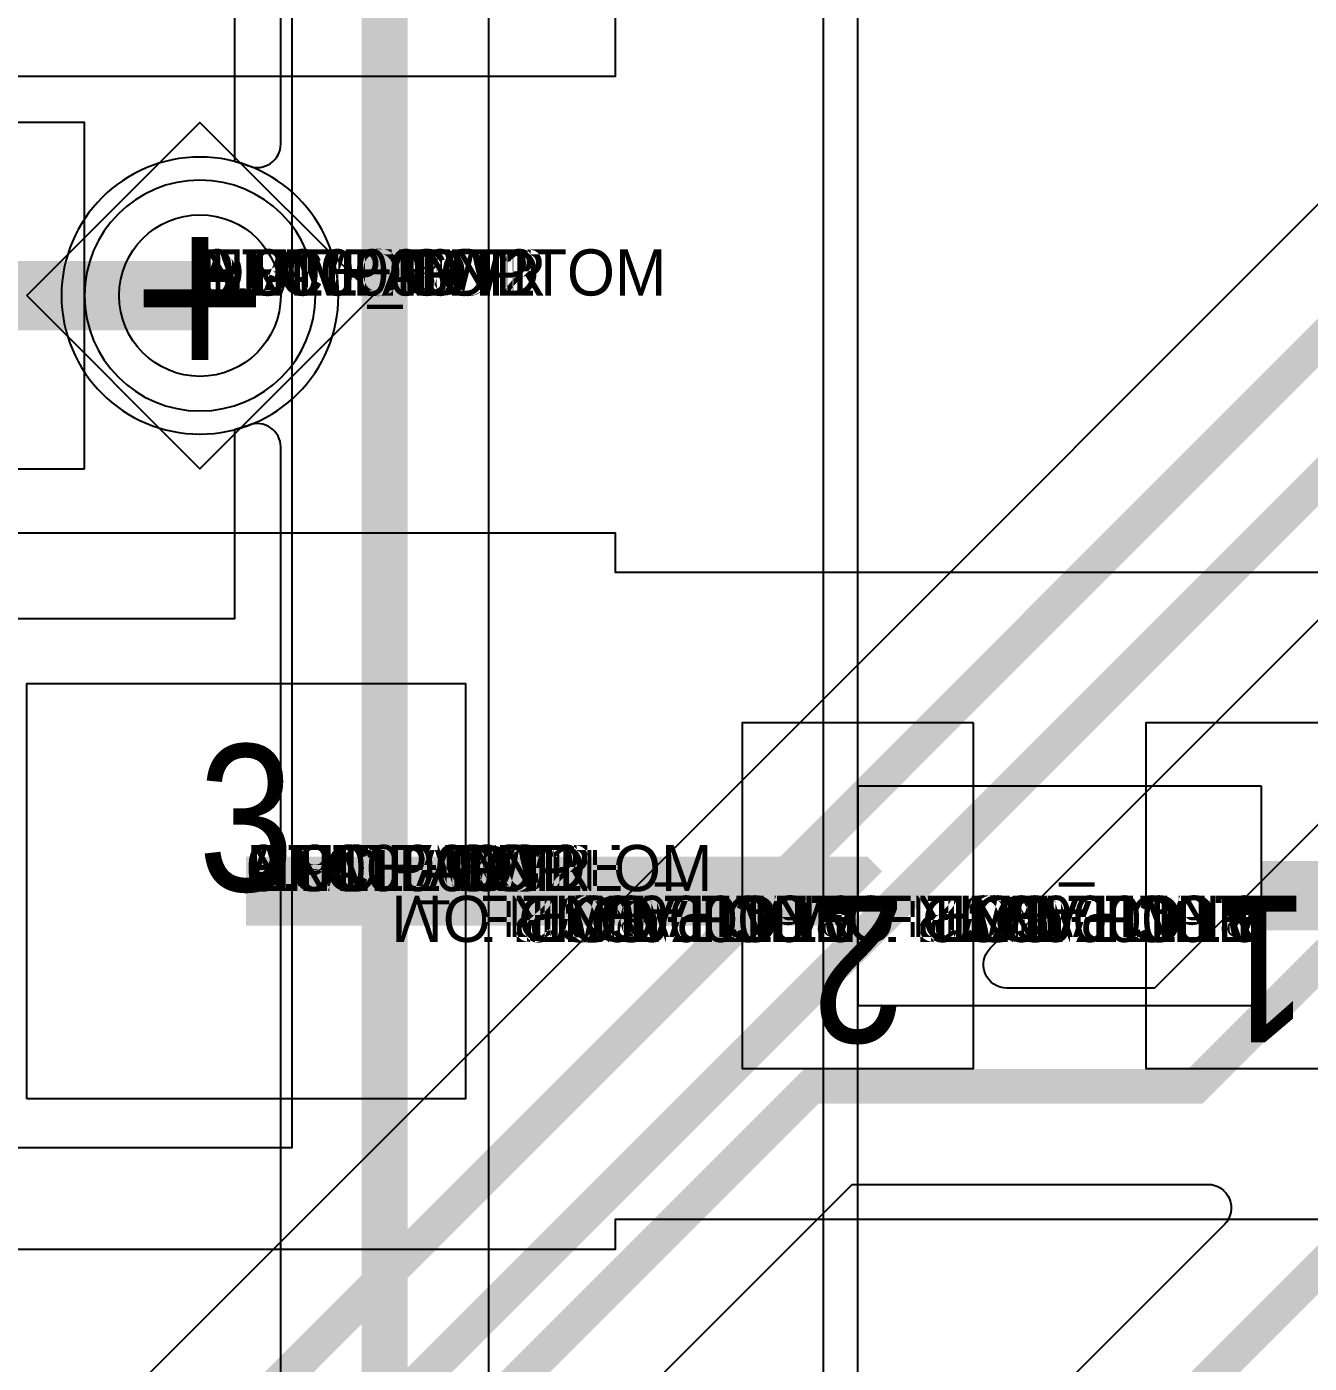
# Model space of a CAD drawing. Extents: x 0 to 323, y 0 to 320.
# Drawn here: x 112.25 to 117.81, y 87.07 to 92.86 of the extents above; entities that cross this region are included whole.
import ezdxf
from ezdxf.enums import TextEntityAlignment as Align

# ---------------------------------------------------------------- set-up
doc = ezdxf.new("R2010")
doc.units = 0
doc.header["$MEASUREMENT"] = 0
doc.layers.get('0').update_dxf_attribs({"linetype": 'CONTINUOUS'})
for name, color, linetype in [('CDN_FIGURES', 7, 'CONTINUOUS'), ('ETCH_BOTTOM', 7, 'CONTINUOUS'), ('ETCH_GND', 3, 'CONTINUOUS'), ('ETCH_INT1', 4, 'CONTINUOUS'), ('ETCH_INT2', 5, 'CONTINUOUS'), ('ETCH_PWR', 6, 'CONTINUOUS'), ('ETCH_TOP', 2, 'CONTINUOUS'), ('MANUFACTURING_NCLEGEND-1-6', 8, 'CONTINUOUS'), ('PACKAGE_GEOMETRY_ASSEMBLY_TOP', 11, 'CONTINUOUS'), ('PACKAGE_GEOMETRY_PIN_NUMBER', 9, 'CONTINUOUS')]:
    doc.layers.add(name, color=color, linetype=linetype)

# ---------------------------------------------------------------- blocks, each defined once
blk = doc.blocks.new('PAD_INFO')
for tag in ['SHAPE_TYPE', 'PAD_HEIGHT', 'PAD_LAYER', 'PAD_TYPE', 'PAD_WIDTH']:
    blk.add_attdef(tag, (0, 0), '', height=0.2)
at = {"flags": 2}
blk.add_attdef('CDN_TYPE', (0, 0), '', height=0.2, dxfattribs=at)
blk = doc.blocks.new('DRILL_INFO')
at = {"flags": 2}
blk.add_attdef('CDN_TYPE', (0, 0), '', height=0.2, dxfattribs=at)
for tag in ['FSHAPE', 'FCHAR', 'DRILL_HEIGHT', 'DIAMETER', 'PLATED', 'DRILL_WIDTH']:
    blk.add_attdef(tag, (0, 0), '', height=0.2)
blk = doc.blocks.new('VIA0700X0300')
at = {"layer": 'ETCH_BOTTOM'}
blk.add_circle((0, 0), 0.35, dxfattribs=at)
at = {"layer": 'ETCH_GND'}
blk.add_circle((0, 0), 0.35, dxfattribs=at)
at = {"layer": 'ETCH_INT1'}
blk.add_circle((0, 0), 0.35, dxfattribs=at)
at = {"layer": 'ETCH_INT2'}
blk.add_circle((0, 0), 0.35, dxfattribs=at)
at = {"layer": 'ETCH_PWR'}
blk.add_circle((0, 0), 0.35, dxfattribs=at)
at = {"layer": 'ETCH_TOP'}
blk.add_circle((0, 0), 0.35, dxfattribs=at)
ref = blk.add_blockref('PAD_INFO', (0, 0))
ref.add_attrib('PAD_LAYER', 'ETCH_TOP', (0, 0), dxfattribs={"height": 0.2})
ref.add_attrib('SHAPE_TYPE', 'NULL', (0, 0), dxfattribs={"height": 0.2})
ref.add_attrib('PAD_TYPE', 'ANTIPAD', (0, 0), dxfattribs={"height": 0.2})
ref.add_attrib('PAD_WIDTH', '0.000000', (0, 0), dxfattribs={"height": 0.2})
ref.add_attrib('PAD_HEIGHT', '0.000000', (0, 0), dxfattribs={"height": 0.2})
ref = blk.add_blockref('PAD_INFO', (0, 0))
ref.add_attrib('PAD_LAYER', 'ETCH_GND', (0, 0), dxfattribs={"height": 0.2})
ref.add_attrib('SHAPE_TYPE', 'NULL', (0, 0), dxfattribs={"height": 0.2})
ref.add_attrib('PAD_TYPE', 'ANTIPAD', (0, 0), dxfattribs={"height": 0.2})
ref.add_attrib('PAD_WIDTH', '0.000000', (0, 0), dxfattribs={"height": 0.2})
ref.add_attrib('PAD_HEIGHT', '0.000000', (0, 0), dxfattribs={"height": 0.2})
ref = blk.add_blockref('PAD_INFO', (0, 0))
ref.add_attrib('PAD_LAYER', 'ETCH_INT1', (0, 0), dxfattribs={"height": 0.2})
ref.add_attrib('SHAPE_TYPE', 'NULL', (0, 0), dxfattribs={"height": 0.2})
ref.add_attrib('PAD_TYPE', 'ANTIPAD', (0, 0), dxfattribs={"height": 0.2})
ref.add_attrib('PAD_WIDTH', '0.000000', (0, 0), dxfattribs={"height": 0.2})
ref.add_attrib('PAD_HEIGHT', '0.000000', (0, 0), dxfattribs={"height": 0.2})
ref = blk.add_blockref('PAD_INFO', (0, 0))
ref.add_attrib('PAD_LAYER', 'ETCH_INT2', (0, 0), dxfattribs={"height": 0.2})
ref.add_attrib('SHAPE_TYPE', 'NULL', (0, 0), dxfattribs={"height": 0.2})
ref.add_attrib('PAD_TYPE', 'ANTIPAD', (0, 0), dxfattribs={"height": 0.2})
ref.add_attrib('PAD_WIDTH', '0.000000', (0, 0), dxfattribs={"height": 0.2})
ref.add_attrib('PAD_HEIGHT', '0.000000', (0, 0), dxfattribs={"height": 0.2})
ref = blk.add_blockref('PAD_INFO', (0, 0))
ref.add_attrib('PAD_LAYER', 'ETCH_PWR', (0, 0), dxfattribs={"height": 0.2})
ref.add_attrib('SHAPE_TYPE', 'NULL', (0, 0), dxfattribs={"height": 0.2})
ref.add_attrib('PAD_TYPE', 'ANTIPAD', (0, 0), dxfattribs={"height": 0.2})
ref.add_attrib('PAD_WIDTH', '0.000000', (0, 0), dxfattribs={"height": 0.2})
ref.add_attrib('PAD_HEIGHT', '0.000000', (0, 0), dxfattribs={"height": 0.2})
ref = blk.add_blockref('PAD_INFO', (0, 0))
ref.add_attrib('PAD_LAYER', 'ETCH_BOTTOM', (0, 0), dxfattribs={"height": 0.2})
ref.add_attrib('SHAPE_TYPE', 'NULL', (0, 0), dxfattribs={"height": 0.2})
ref.add_attrib('PAD_TYPE', 'ANTIPAD', (0, 0), dxfattribs={"height": 0.2})
ref.add_attrib('PAD_WIDTH', '0.000000', (0, 0), dxfattribs={"height": 0.2})
ref.add_attrib('PAD_HEIGHT', '0.000000', (0, 0), dxfattribs={"height": 0.2})
ref = blk.add_blockref('PAD_INFO', (0, 0))
ref.add_attrib('PAD_LAYER', 'ETCH_TOP', (0, 0), dxfattribs={"height": 0.2})
ref.add_attrib('SHAPE_TYPE', 'NULL', (0, 0), dxfattribs={"height": 0.2})
ref.add_attrib('PAD_TYPE', 'THERMAL', (0, 0), dxfattribs={"height": 0.2})
ref.add_attrib('PAD_WIDTH', '0.000000', (0, 0), dxfattribs={"height": 0.2})
ref.add_attrib('PAD_HEIGHT', '0.000000', (0, 0), dxfattribs={"height": 0.2})
ref = blk.add_blockref('PAD_INFO', (0, 0))
ref.add_attrib('PAD_LAYER', 'ETCH_GND', (0, 0), dxfattribs={"height": 0.2})
ref.add_attrib('SHAPE_TYPE', 'NULL', (0, 0), dxfattribs={"height": 0.2})
ref.add_attrib('PAD_TYPE', 'THERMAL', (0, 0), dxfattribs={"height": 0.2})
ref.add_attrib('PAD_WIDTH', '0.000000', (0, 0), dxfattribs={"height": 0.2})
ref.add_attrib('PAD_HEIGHT', '0.000000', (0, 0), dxfattribs={"height": 0.2})
ref = blk.add_blockref('PAD_INFO', (0, 0))
ref.add_attrib('PAD_LAYER', 'ETCH_INT1', (0, 0), dxfattribs={"height": 0.2})
ref.add_attrib('SHAPE_TYPE', 'NULL', (0, 0), dxfattribs={"height": 0.2})
ref.add_attrib('PAD_TYPE', 'THERMAL', (0, 0), dxfattribs={"height": 0.2})
ref.add_attrib('PAD_WIDTH', '0.000000', (0, 0), dxfattribs={"height": 0.2})
ref.add_attrib('PAD_HEIGHT', '0.000000', (0, 0), dxfattribs={"height": 0.2})
ref = blk.add_blockref('PAD_INFO', (0, 0))
ref.add_attrib('PAD_LAYER', 'ETCH_INT2', (0, 0), dxfattribs={"height": 0.2})
ref.add_attrib('SHAPE_TYPE', 'NULL', (0, 0), dxfattribs={"height": 0.2})
ref.add_attrib('PAD_TYPE', 'THERMAL', (0, 0), dxfattribs={"height": 0.2})
ref.add_attrib('PAD_WIDTH', '0.000000', (0, 0), dxfattribs={"height": 0.2})
ref.add_attrib('PAD_HEIGHT', '0.000000', (0, 0), dxfattribs={"height": 0.2})
ref = blk.add_blockref('PAD_INFO', (0, 0))
ref.add_attrib('PAD_LAYER', 'ETCH_PWR', (0, 0), dxfattribs={"height": 0.2})
ref.add_attrib('SHAPE_TYPE', 'NULL', (0, 0), dxfattribs={"height": 0.2})
ref.add_attrib('PAD_TYPE', 'THERMAL', (0, 0), dxfattribs={"height": 0.2})
ref.add_attrib('PAD_WIDTH', '0.000000', (0, 0), dxfattribs={"height": 0.2})
ref.add_attrib('PAD_HEIGHT', '0.000000', (0, 0), dxfattribs={"height": 0.2})
ref = blk.add_blockref('PAD_INFO', (0, 0))
ref.add_attrib('PAD_LAYER', 'ETCH_BOTTOM', (0, 0), dxfattribs={"height": 0.2})
ref.add_attrib('SHAPE_TYPE', 'NULL', (0, 0), dxfattribs={"height": 0.2})
ref.add_attrib('PAD_TYPE', 'THERMAL', (0, 0), dxfattribs={"height": 0.2})
ref.add_attrib('PAD_WIDTH', '0.000000', (0, 0), dxfattribs={"height": 0.2})
ref.add_attrib('PAD_HEIGHT', '0.000000', (0, 0), dxfattribs={"height": 0.2})
ref = blk.add_blockref('PAD_INFO', (0, 0))
ref.add_attrib('PAD_LAYER', 'ETCH_TOP', (0, 0), dxfattribs={"height": 0.2})
ref.add_attrib('SHAPE_TYPE', 'CIRCLE', (0, 0), dxfattribs={"height": 0.2})
ref.add_attrib('PAD_TYPE', 'REGULAR', (0, 0), dxfattribs={"height": 0.2})
ref.add_attrib('PAD_WIDTH', '0.700000', (0, 0), dxfattribs={"height": 0.2})
ref.add_attrib('PAD_HEIGHT', '0.700000', (0, 0), dxfattribs={"height": 0.2})
ref = blk.add_blockref('PAD_INFO', (0, 0))
ref.add_attrib('PAD_LAYER', 'ETCH_GND', (0, 0), dxfattribs={"height": 0.2})
ref.add_attrib('SHAPE_TYPE', 'CIRCLE', (0, 0), dxfattribs={"height": 0.2})
ref.add_attrib('PAD_TYPE', 'REGULAR', (0, 0), dxfattribs={"height": 0.2})
ref.add_attrib('PAD_WIDTH', '0.700000', (0, 0), dxfattribs={"height": 0.2})
ref.add_attrib('PAD_HEIGHT', '0.700000', (0, 0), dxfattribs={"height": 0.2})
ref = blk.add_blockref('PAD_INFO', (0, 0))
ref.add_attrib('PAD_LAYER', 'ETCH_INT1', (0, 0), dxfattribs={"height": 0.2})
ref.add_attrib('SHAPE_TYPE', 'CIRCLE', (0, 0), dxfattribs={"height": 0.2})
ref.add_attrib('PAD_TYPE', 'REGULAR', (0, 0), dxfattribs={"height": 0.2})
ref.add_attrib('PAD_WIDTH', '0.700000', (0, 0), dxfattribs={"height": 0.2})
ref.add_attrib('PAD_HEIGHT', '0.700000', (0, 0), dxfattribs={"height": 0.2})
ref = blk.add_blockref('PAD_INFO', (0, 0))
ref.add_attrib('PAD_LAYER', 'ETCH_INT2', (0, 0), dxfattribs={"height": 0.2})
ref.add_attrib('SHAPE_TYPE', 'CIRCLE', (0, 0), dxfattribs={"height": 0.2})
ref.add_attrib('PAD_TYPE', 'REGULAR', (0, 0), dxfattribs={"height": 0.2})
ref.add_attrib('PAD_WIDTH', '0.700000', (0, 0), dxfattribs={"height": 0.2})
ref.add_attrib('PAD_HEIGHT', '0.700000', (0, 0), dxfattribs={"height": 0.2})
ref = blk.add_blockref('PAD_INFO', (0, 0))
ref.add_attrib('PAD_LAYER', 'ETCH_PWR', (0, 0), dxfattribs={"height": 0.2})
ref.add_attrib('SHAPE_TYPE', 'CIRCLE', (0, 0), dxfattribs={"height": 0.2})
ref.add_attrib('PAD_TYPE', 'REGULAR', (0, 0), dxfattribs={"height": 0.2})
ref.add_attrib('PAD_WIDTH', '0.700000', (0, 0), dxfattribs={"height": 0.2})
ref.add_attrib('PAD_HEIGHT', '0.700000', (0, 0), dxfattribs={"height": 0.2})
ref = blk.add_blockref('PAD_INFO', (0, 0))
ref.add_attrib('PAD_LAYER', 'ETCH_BOTTOM', (0, 0), dxfattribs={"height": 0.2})
ref.add_attrib('SHAPE_TYPE', 'CIRCLE', (0, 0), dxfattribs={"height": 0.2})
ref.add_attrib('PAD_TYPE', 'REGULAR', (0, 0), dxfattribs={"height": 0.2})
ref.add_attrib('PAD_WIDTH', '0.700000', (0, 0), dxfattribs={"height": 0.2})
ref.add_attrib('PAD_HEIGHT', '0.700000', (0, 0), dxfattribs={"height": 0.2})
ref = blk.add_blockref('DRILL_INFO', (0, 0))
ref.add_attrib('DIAMETER', '0.300000', (0, 0), dxfattribs={"height": 0.2})
ref.add_attrib('PLATED', 'PLATED', (0, 0), dxfattribs={"height": 0.2})
ref.add_attrib('FSHAPE', 'DIAMOND', (0, 0), dxfattribs={"height": 0.2})
ref.add_attrib('FCHAR', '+', (0, 0), dxfattribs={"height": 0.2})
ref.add_attrib('DRILL_WIDTH', '1.500000', (0, 0), dxfattribs={"height": 0.2})
ref.add_attrib('DRILL_HEIGHT', '1.500000', (0, 0), dxfattribs={"height": 0.2})
for tag in ['CDN_TYPE', 'PIN']:
    blk.add_attdef(tag, (0, 0), '', height=0.2)
at = {"flags": 2}
for tag in ['PSTKNAME', 'BBV']:
    blk.add_attdef(tag, (0, 0), '', height=0.2, dxfattribs=at)
blk = doc.blocks.new('FIGURE_DIAMOND')
at = {"layer": 'CDN_FIGURES'}
blk.add_lwpolyline([(-0.5, 0), (0, 0.5), (0.5, 0), (0, -0.5)], close=True, dxfattribs=at)
blk = doc.blocks.new('RC1900X1800TS')
at = {"layer": 'ETCH_TOP'}
blk.add_lwpolyline([(-0.95, -0.9), (-0.95, 0.9), (0.95, 0.9), (0.95, -0.9)], close=True, dxfattribs=at)
ref = blk.add_blockref('PAD_INFO', (0, 0))
ref.add_attrib('PAD_LAYER', 'ETCH_TOP', (0, 0), dxfattribs={"height": 0.2})
ref.add_attrib('SHAPE_TYPE', 'NULL', (0, 0), dxfattribs={"height": 0.2})
ref.add_attrib('PAD_TYPE', 'ANTIPAD', (0, 0), dxfattribs={"height": 0.2})
ref.add_attrib('PAD_WIDTH', '0.000000', (0, 0), dxfattribs={"height": 0.2})
ref.add_attrib('PAD_HEIGHT', '0.000000', (0, 0), dxfattribs={"height": 0.2})
ref = blk.add_blockref('PAD_INFO', (0, 0))
ref.add_attrib('PAD_LAYER', 'ETCH_GND', (0, 0), dxfattribs={"height": 0.2})
ref.add_attrib('SHAPE_TYPE', 'NULL', (0, 0), dxfattribs={"height": 0.2})
ref.add_attrib('PAD_TYPE', 'ANTIPAD', (0, 0), dxfattribs={"height": 0.2})
ref.add_attrib('PAD_WIDTH', '0.000000', (0, 0), dxfattribs={"height": 0.2})
ref.add_attrib('PAD_HEIGHT', '0.000000', (0, 0), dxfattribs={"height": 0.2})
ref = blk.add_blockref('PAD_INFO', (0, 0))
ref.add_attrib('PAD_LAYER', 'ETCH_INT1', (0, 0), dxfattribs={"height": 0.2})
ref.add_attrib('SHAPE_TYPE', 'NULL', (0, 0), dxfattribs={"height": 0.2})
ref.add_attrib('PAD_TYPE', 'ANTIPAD', (0, 0), dxfattribs={"height": 0.2})
ref.add_attrib('PAD_WIDTH', '0.000000', (0, 0), dxfattribs={"height": 0.2})
ref.add_attrib('PAD_HEIGHT', '0.000000', (0, 0), dxfattribs={"height": 0.2})
ref = blk.add_blockref('PAD_INFO', (0, 0))
ref.add_attrib('PAD_LAYER', 'ETCH_INT2', (0, 0), dxfattribs={"height": 0.2})
ref.add_attrib('SHAPE_TYPE', 'NULL', (0, 0), dxfattribs={"height": 0.2})
ref.add_attrib('PAD_TYPE', 'ANTIPAD', (0, 0), dxfattribs={"height": 0.2})
ref.add_attrib('PAD_WIDTH', '0.000000', (0, 0), dxfattribs={"height": 0.2})
ref.add_attrib('PAD_HEIGHT', '0.000000', (0, 0), dxfattribs={"height": 0.2})
ref = blk.add_blockref('PAD_INFO', (0, 0))
ref.add_attrib('PAD_LAYER', 'ETCH_PWR', (0, 0), dxfattribs={"height": 0.2})
ref.add_attrib('SHAPE_TYPE', 'NULL', (0, 0), dxfattribs={"height": 0.2})
ref.add_attrib('PAD_TYPE', 'ANTIPAD', (0, 0), dxfattribs={"height": 0.2})
ref.add_attrib('PAD_WIDTH', '0.000000', (0, 0), dxfattribs={"height": 0.2})
ref.add_attrib('PAD_HEIGHT', '0.000000', (0, 0), dxfattribs={"height": 0.2})
ref = blk.add_blockref('PAD_INFO', (0, 0))
ref.add_attrib('PAD_LAYER', 'ETCH_BOTTOM', (0, 0), dxfattribs={"height": 0.2})
ref.add_attrib('SHAPE_TYPE', 'NULL', (0, 0), dxfattribs={"height": 0.2})
ref.add_attrib('PAD_TYPE', 'ANTIPAD', (0, 0), dxfattribs={"height": 0.2})
ref.add_attrib('PAD_WIDTH', '0.000000', (0, 0), dxfattribs={"height": 0.2})
ref.add_attrib('PAD_HEIGHT', '0.000000', (0, 0), dxfattribs={"height": 0.2})
ref = blk.add_blockref('PAD_INFO', (0, 0))
ref.add_attrib('PAD_LAYER', 'ETCH_TOP', (0, 0), dxfattribs={"height": 0.2})
ref.add_attrib('SHAPE_TYPE', 'NULL', (0, 0), dxfattribs={"height": 0.2})
ref.add_attrib('PAD_TYPE', 'THERMAL', (0, 0), dxfattribs={"height": 0.2})
ref.add_attrib('PAD_WIDTH', '0.000000', (0, 0), dxfattribs={"height": 0.2})
ref.add_attrib('PAD_HEIGHT', '0.000000', (0, 0), dxfattribs={"height": 0.2})
ref = blk.add_blockref('PAD_INFO', (0, 0))
ref.add_attrib('PAD_LAYER', 'ETCH_GND', (0, 0), dxfattribs={"height": 0.2})
ref.add_attrib('SHAPE_TYPE', 'NULL', (0, 0), dxfattribs={"height": 0.2})
ref.add_attrib('PAD_TYPE', 'THERMAL', (0, 0), dxfattribs={"height": 0.2})
ref.add_attrib('PAD_WIDTH', '0.000000', (0, 0), dxfattribs={"height": 0.2})
ref.add_attrib('PAD_HEIGHT', '0.000000', (0, 0), dxfattribs={"height": 0.2})
ref = blk.add_blockref('PAD_INFO', (0, 0))
ref.add_attrib('PAD_LAYER', 'ETCH_INT1', (0, 0), dxfattribs={"height": 0.2})
ref.add_attrib('SHAPE_TYPE', 'NULL', (0, 0), dxfattribs={"height": 0.2})
ref.add_attrib('PAD_TYPE', 'THERMAL', (0, 0), dxfattribs={"height": 0.2})
ref.add_attrib('PAD_WIDTH', '0.000000', (0, 0), dxfattribs={"height": 0.2})
ref.add_attrib('PAD_HEIGHT', '0.000000', (0, 0), dxfattribs={"height": 0.2})
ref = blk.add_blockref('PAD_INFO', (0, 0))
ref.add_attrib('PAD_LAYER', 'ETCH_INT2', (0, 0), dxfattribs={"height": 0.2})
ref.add_attrib('SHAPE_TYPE', 'NULL', (0, 0), dxfattribs={"height": 0.2})
ref.add_attrib('PAD_TYPE', 'THERMAL', (0, 0), dxfattribs={"height": 0.2})
ref.add_attrib('PAD_WIDTH', '0.000000', (0, 0), dxfattribs={"height": 0.2})
ref.add_attrib('PAD_HEIGHT', '0.000000', (0, 0), dxfattribs={"height": 0.2})
ref = blk.add_blockref('PAD_INFO', (0, 0))
ref.add_attrib('PAD_LAYER', 'ETCH_PWR', (0, 0), dxfattribs={"height": 0.2})
ref.add_attrib('SHAPE_TYPE', 'NULL', (0, 0), dxfattribs={"height": 0.2})
ref.add_attrib('PAD_TYPE', 'THERMAL', (0, 0), dxfattribs={"height": 0.2})
ref.add_attrib('PAD_WIDTH', '0.000000', (0, 0), dxfattribs={"height": 0.2})
ref.add_attrib('PAD_HEIGHT', '0.000000', (0, 0), dxfattribs={"height": 0.2})
ref = blk.add_blockref('PAD_INFO', (0, 0))
ref.add_attrib('PAD_LAYER', 'ETCH_BOTTOM', (0, 0), dxfattribs={"height": 0.2})
ref.add_attrib('SHAPE_TYPE', 'NULL', (0, 0), dxfattribs={"height": 0.2})
ref.add_attrib('PAD_TYPE', 'THERMAL', (0, 0), dxfattribs={"height": 0.2})
ref.add_attrib('PAD_WIDTH', '0.000000', (0, 0), dxfattribs={"height": 0.2})
ref.add_attrib('PAD_HEIGHT', '0.000000', (0, 0), dxfattribs={"height": 0.2})
ref = blk.add_blockref('PAD_INFO', (0, 0))
ref.add_attrib('PAD_LAYER', 'ETCH_GND', (0, 0), dxfattribs={"height": 0.2})
ref.add_attrib('SHAPE_TYPE', 'NULL', (0, 0), dxfattribs={"height": 0.2})
ref.add_attrib('PAD_TYPE', 'REGULAR', (0, 0), dxfattribs={"height": 0.2})
ref.add_attrib('PAD_WIDTH', '0.000000', (0, 0), dxfattribs={"height": 0.2})
ref.add_attrib('PAD_HEIGHT', '0.000000', (0, 0), dxfattribs={"height": 0.2})
ref = blk.add_blockref('PAD_INFO', (0, 0))
ref.add_attrib('PAD_LAYER', 'ETCH_INT1', (0, 0), dxfattribs={"height": 0.2})
ref.add_attrib('SHAPE_TYPE', 'NULL', (0, 0), dxfattribs={"height": 0.2})
ref.add_attrib('PAD_TYPE', 'REGULAR', (0, 0), dxfattribs={"height": 0.2})
ref.add_attrib('PAD_WIDTH', '0.000000', (0, 0), dxfattribs={"height": 0.2})
ref.add_attrib('PAD_HEIGHT', '0.000000', (0, 0), dxfattribs={"height": 0.2})
ref = blk.add_blockref('PAD_INFO', (0, 0))
ref.add_attrib('PAD_LAYER', 'ETCH_INT2', (0, 0), dxfattribs={"height": 0.2})
ref.add_attrib('SHAPE_TYPE', 'NULL', (0, 0), dxfattribs={"height": 0.2})
ref.add_attrib('PAD_TYPE', 'REGULAR', (0, 0), dxfattribs={"height": 0.2})
ref.add_attrib('PAD_WIDTH', '0.000000', (0, 0), dxfattribs={"height": 0.2})
ref.add_attrib('PAD_HEIGHT', '0.000000', (0, 0), dxfattribs={"height": 0.2})
ref = blk.add_blockref('PAD_INFO', (0, 0))
ref.add_attrib('PAD_LAYER', 'ETCH_PWR', (0, 0), dxfattribs={"height": 0.2})
ref.add_attrib('SHAPE_TYPE', 'NULL', (0, 0), dxfattribs={"height": 0.2})
ref.add_attrib('PAD_TYPE', 'REGULAR', (0, 0), dxfattribs={"height": 0.2})
ref.add_attrib('PAD_WIDTH', '0.000000', (0, 0), dxfattribs={"height": 0.2})
ref.add_attrib('PAD_HEIGHT', '0.000000', (0, 0), dxfattribs={"height": 0.2})
ref = blk.add_blockref('PAD_INFO', (0, 0))
ref.add_attrib('PAD_LAYER', 'ETCH_BOTTOM', (0, 0), dxfattribs={"height": 0.2})
ref.add_attrib('SHAPE_TYPE', 'NULL', (0, 0), dxfattribs={"height": 0.2})
ref.add_attrib('PAD_TYPE', 'REGULAR', (0, 0), dxfattribs={"height": 0.2})
ref.add_attrib('PAD_WIDTH', '0.000000', (0, 0), dxfattribs={"height": 0.2})
ref.add_attrib('PAD_HEIGHT', '0.000000', (0, 0), dxfattribs={"height": 0.2})
ref = blk.add_blockref('DRILL_INFO', (0, 0))
ref.add_attrib('DIAMETER', '0.000000', (0, 0), dxfattribs={"height": 0.2})
ref.add_attrib('PLATED', 'PLATED', (0, 0), dxfattribs={"height": 0.2})
ref.add_attrib('FSHAPE', 'NULL', (0, 0), dxfattribs={"height": 0.2})
ref.add_attrib('DRILL_WIDTH', '0.000000', (0, 0), dxfattribs={"height": 0.2})
ref.add_attrib('DRILL_HEIGHT', '0.000000', (0, 0), dxfattribs={"height": 0.2})
ref = blk.add_blockref('PAD_INFO', (0, 0))
ref.add_attrib('PAD_LAYER', 'ETCH_TOP', (0, 0), dxfattribs={"height": 0.2})
ref.add_attrib('SHAPE_TYPE', 'RECTANGLE', (0, 0), dxfattribs={"height": 0.2})
ref.add_attrib('PAD_TYPE', 'REGULAR', (0, 0), dxfattribs={"height": 0.2})
ref.add_attrib('PAD_WIDTH', '1.900000', (0, 0), dxfattribs={"height": 0.2})
ref.add_attrib('PAD_HEIGHT', '1.800000', (0, 0), dxfattribs={"height": 0.2})
for tag in ['CDN_TYPE', 'PIN']:
    blk.add_attdef(tag, (0, 0), '', height=0.2)
at = {"flags": 2}
for tag in ['PSTKNAME', 'BBV']:
    blk.add_attdef(tag, (0, 0), '', height=0.2, dxfattribs=at)
blk = doc.blocks.new('F236')
at = {"layer": 'PACKAGE_GEOMETRY_ASSEMBLY_TOP'}
blk.add_lwpolyline([(-0.2, -6.19), (4.6, -6.19), (4.6, 1.11), (-0.2, 1.11)], close=True, dxfattribs=at)
at = {"layer": 'ETCH_TOP'}
blk.add_blockref('RC1900X1800TS', (4.4, -5.08), dxfattribs=at)
at = {"flags": 2}
for tag in ['SYMBOL_TYPE', 'CDN_TYPE', 'REFDES']:
    blk.add_attdef(tag, (0, 0), '', height=0.2, dxfattribs=at)
blk = doc.blocks.new('RC1000X1500TS')
at = {"layer": 'ETCH_TOP'}
blk.add_lwpolyline([(-0.5, -0.75), (-0.5, 0.75), (0.5, 0.75), (0.5, -0.75)], close=True, dxfattribs=at)
ref = blk.add_blockref('PAD_INFO', (0, 0))
ref.add_attrib('PAD_LAYER', 'ETCH_TOP', (0, 0), dxfattribs={"height": 0.2})
ref.add_attrib('SHAPE_TYPE', 'NULL', (0, 0), dxfattribs={"height": 0.2})
ref.add_attrib('PAD_TYPE', 'ANTIPAD', (0, 0), dxfattribs={"height": 0.2})
ref.add_attrib('PAD_WIDTH', '0.000000', (0, 0), dxfattribs={"height": 0.2})
ref.add_attrib('PAD_HEIGHT', '0.000000', (0, 0), dxfattribs={"height": 0.2})
ref = blk.add_blockref('PAD_INFO', (0, 0))
ref.add_attrib('PAD_LAYER', 'ETCH_GND', (0, 0), dxfattribs={"height": 0.2})
ref.add_attrib('SHAPE_TYPE', 'NULL', (0, 0), dxfattribs={"height": 0.2})
ref.add_attrib('PAD_TYPE', 'ANTIPAD', (0, 0), dxfattribs={"height": 0.2})
ref.add_attrib('PAD_WIDTH', '0.000000', (0, 0), dxfattribs={"height": 0.2})
ref.add_attrib('PAD_HEIGHT', '0.000000', (0, 0), dxfattribs={"height": 0.2})
ref = blk.add_blockref('PAD_INFO', (0, 0))
ref.add_attrib('PAD_LAYER', 'ETCH_INT1', (0, 0), dxfattribs={"height": 0.2})
ref.add_attrib('SHAPE_TYPE', 'NULL', (0, 0), dxfattribs={"height": 0.2})
ref.add_attrib('PAD_TYPE', 'ANTIPAD', (0, 0), dxfattribs={"height": 0.2})
ref.add_attrib('PAD_WIDTH', '0.000000', (0, 0), dxfattribs={"height": 0.2})
ref.add_attrib('PAD_HEIGHT', '0.000000', (0, 0), dxfattribs={"height": 0.2})
ref = blk.add_blockref('PAD_INFO', (0, 0))
ref.add_attrib('PAD_LAYER', 'ETCH_INT2', (0, 0), dxfattribs={"height": 0.2})
ref.add_attrib('SHAPE_TYPE', 'NULL', (0, 0), dxfattribs={"height": 0.2})
ref.add_attrib('PAD_TYPE', 'ANTIPAD', (0, 0), dxfattribs={"height": 0.2})
ref.add_attrib('PAD_WIDTH', '0.000000', (0, 0), dxfattribs={"height": 0.2})
ref.add_attrib('PAD_HEIGHT', '0.000000', (0, 0), dxfattribs={"height": 0.2})
ref = blk.add_blockref('PAD_INFO', (0, 0))
ref.add_attrib('PAD_LAYER', 'ETCH_PWR', (0, 0), dxfattribs={"height": 0.2})
ref.add_attrib('SHAPE_TYPE', 'NULL', (0, 0), dxfattribs={"height": 0.2})
ref.add_attrib('PAD_TYPE', 'ANTIPAD', (0, 0), dxfattribs={"height": 0.2})
ref.add_attrib('PAD_WIDTH', '0.000000', (0, 0), dxfattribs={"height": 0.2})
ref.add_attrib('PAD_HEIGHT', '0.000000', (0, 0), dxfattribs={"height": 0.2})
ref = blk.add_blockref('PAD_INFO', (0, 0))
ref.add_attrib('PAD_LAYER', 'ETCH_BOTTOM', (0, 0), dxfattribs={"height": 0.2})
ref.add_attrib('SHAPE_TYPE', 'NULL', (0, 0), dxfattribs={"height": 0.2})
ref.add_attrib('PAD_TYPE', 'ANTIPAD', (0, 0), dxfattribs={"height": 0.2})
ref.add_attrib('PAD_WIDTH', '0.000000', (0, 0), dxfattribs={"height": 0.2})
ref.add_attrib('PAD_HEIGHT', '0.000000', (0, 0), dxfattribs={"height": 0.2})
ref = blk.add_blockref('PAD_INFO', (0, 0))
ref.add_attrib('PAD_LAYER', 'ETCH_TOP', (0, 0), dxfattribs={"height": 0.2})
ref.add_attrib('SHAPE_TYPE', 'NULL', (0, 0), dxfattribs={"height": 0.2})
ref.add_attrib('PAD_TYPE', 'THERMAL', (0, 0), dxfattribs={"height": 0.2})
ref.add_attrib('PAD_WIDTH', '0.000000', (0, 0), dxfattribs={"height": 0.2})
ref.add_attrib('PAD_HEIGHT', '0.000000', (0, 0), dxfattribs={"height": 0.2})
ref = blk.add_blockref('PAD_INFO', (0, 0))
ref.add_attrib('PAD_LAYER', 'ETCH_GND', (0, 0), dxfattribs={"height": 0.2})
ref.add_attrib('SHAPE_TYPE', 'NULL', (0, 0), dxfattribs={"height": 0.2})
ref.add_attrib('PAD_TYPE', 'THERMAL', (0, 0), dxfattribs={"height": 0.2})
ref.add_attrib('PAD_WIDTH', '0.000000', (0, 0), dxfattribs={"height": 0.2})
ref.add_attrib('PAD_HEIGHT', '0.000000', (0, 0), dxfattribs={"height": 0.2})
ref = blk.add_blockref('PAD_INFO', (0, 0))
ref.add_attrib('PAD_LAYER', 'ETCH_INT1', (0, 0), dxfattribs={"height": 0.2})
ref.add_attrib('SHAPE_TYPE', 'NULL', (0, 0), dxfattribs={"height": 0.2})
ref.add_attrib('PAD_TYPE', 'THERMAL', (0, 0), dxfattribs={"height": 0.2})
ref.add_attrib('PAD_WIDTH', '0.000000', (0, 0), dxfattribs={"height": 0.2})
ref.add_attrib('PAD_HEIGHT', '0.000000', (0, 0), dxfattribs={"height": 0.2})
ref = blk.add_blockref('PAD_INFO', (0, 0))
ref.add_attrib('PAD_LAYER', 'ETCH_INT2', (0, 0), dxfattribs={"height": 0.2})
ref.add_attrib('SHAPE_TYPE', 'NULL', (0, 0), dxfattribs={"height": 0.2})
ref.add_attrib('PAD_TYPE', 'THERMAL', (0, 0), dxfattribs={"height": 0.2})
ref.add_attrib('PAD_WIDTH', '0.000000', (0, 0), dxfattribs={"height": 0.2})
ref.add_attrib('PAD_HEIGHT', '0.000000', (0, 0), dxfattribs={"height": 0.2})
ref = blk.add_blockref('PAD_INFO', (0, 0))
ref.add_attrib('PAD_LAYER', 'ETCH_PWR', (0, 0), dxfattribs={"height": 0.2})
ref.add_attrib('SHAPE_TYPE', 'NULL', (0, 0), dxfattribs={"height": 0.2})
ref.add_attrib('PAD_TYPE', 'THERMAL', (0, 0), dxfattribs={"height": 0.2})
ref.add_attrib('PAD_WIDTH', '0.000000', (0, 0), dxfattribs={"height": 0.2})
ref.add_attrib('PAD_HEIGHT', '0.000000', (0, 0), dxfattribs={"height": 0.2})
ref = blk.add_blockref('PAD_INFO', (0, 0))
ref.add_attrib('PAD_LAYER', 'ETCH_BOTTOM', (0, 0), dxfattribs={"height": 0.2})
ref.add_attrib('SHAPE_TYPE', 'NULL', (0, 0), dxfattribs={"height": 0.2})
ref.add_attrib('PAD_TYPE', 'THERMAL', (0, 0), dxfattribs={"height": 0.2})
ref.add_attrib('PAD_WIDTH', '0.000000', (0, 0), dxfattribs={"height": 0.2})
ref.add_attrib('PAD_HEIGHT', '0.000000', (0, 0), dxfattribs={"height": 0.2})
ref = blk.add_blockref('PAD_INFO', (0, 0))
ref.add_attrib('PAD_LAYER', 'ETCH_GND', (0, 0), dxfattribs={"height": 0.2})
ref.add_attrib('SHAPE_TYPE', 'NULL', (0, 0), dxfattribs={"height": 0.2})
ref.add_attrib('PAD_TYPE', 'REGULAR', (0, 0), dxfattribs={"height": 0.2})
ref.add_attrib('PAD_WIDTH', '0.000000', (0, 0), dxfattribs={"height": 0.2})
ref.add_attrib('PAD_HEIGHT', '0.000000', (0, 0), dxfattribs={"height": 0.2})
ref = blk.add_blockref('PAD_INFO', (0, 0))
ref.add_attrib('PAD_LAYER', 'ETCH_INT1', (0, 0), dxfattribs={"height": 0.2})
ref.add_attrib('SHAPE_TYPE', 'NULL', (0, 0), dxfattribs={"height": 0.2})
ref.add_attrib('PAD_TYPE', 'REGULAR', (0, 0), dxfattribs={"height": 0.2})
ref.add_attrib('PAD_WIDTH', '0.000000', (0, 0), dxfattribs={"height": 0.2})
ref.add_attrib('PAD_HEIGHT', '0.000000', (0, 0), dxfattribs={"height": 0.2})
ref = blk.add_blockref('PAD_INFO', (0, 0))
ref.add_attrib('PAD_LAYER', 'ETCH_INT2', (0, 0), dxfattribs={"height": 0.2})
ref.add_attrib('SHAPE_TYPE', 'NULL', (0, 0), dxfattribs={"height": 0.2})
ref.add_attrib('PAD_TYPE', 'REGULAR', (0, 0), dxfattribs={"height": 0.2})
ref.add_attrib('PAD_WIDTH', '0.000000', (0, 0), dxfattribs={"height": 0.2})
ref.add_attrib('PAD_HEIGHT', '0.000000', (0, 0), dxfattribs={"height": 0.2})
ref = blk.add_blockref('PAD_INFO', (0, 0))
ref.add_attrib('PAD_LAYER', 'ETCH_PWR', (0, 0), dxfattribs={"height": 0.2})
ref.add_attrib('SHAPE_TYPE', 'NULL', (0, 0), dxfattribs={"height": 0.2})
ref.add_attrib('PAD_TYPE', 'REGULAR', (0, 0), dxfattribs={"height": 0.2})
ref.add_attrib('PAD_WIDTH', '0.000000', (0, 0), dxfattribs={"height": 0.2})
ref.add_attrib('PAD_HEIGHT', '0.000000', (0, 0), dxfattribs={"height": 0.2})
ref = blk.add_blockref('PAD_INFO', (0, 0))
ref.add_attrib('PAD_LAYER', 'ETCH_BOTTOM', (0, 0), dxfattribs={"height": 0.2})
ref.add_attrib('SHAPE_TYPE', 'NULL', (0, 0), dxfattribs={"height": 0.2})
ref.add_attrib('PAD_TYPE', 'REGULAR', (0, 0), dxfattribs={"height": 0.2})
ref.add_attrib('PAD_WIDTH', '0.000000', (0, 0), dxfattribs={"height": 0.2})
ref.add_attrib('PAD_HEIGHT', '0.000000', (0, 0), dxfattribs={"height": 0.2})
ref = blk.add_blockref('DRILL_INFO', (0, 0))
ref.add_attrib('DIAMETER', '0.000000', (0, 0), dxfattribs={"height": 0.2})
ref.add_attrib('PLATED', 'PLATED', (0, 0), dxfattribs={"height": 0.2})
ref.add_attrib('FSHAPE', 'NULL', (0, 0), dxfattribs={"height": 0.2})
ref.add_attrib('DRILL_WIDTH', '0.000000', (0, 0), dxfattribs={"height": 0.2})
ref.add_attrib('DRILL_HEIGHT', '0.000000', (0, 0), dxfattribs={"height": 0.2})
ref = blk.add_blockref('PAD_INFO', (0, 0))
ref.add_attrib('PAD_LAYER', 'ETCH_TOP', (0, 0), dxfattribs={"height": 0.2})
ref.add_attrib('SHAPE_TYPE', 'RECTANGLE', (0, 0), dxfattribs={"height": 0.2})
ref.add_attrib('PAD_TYPE', 'REGULAR', (0, 0), dxfattribs={"height": 0.2})
ref.add_attrib('PAD_WIDTH', '1.000000', (0, 0), dxfattribs={"height": 0.2})
ref.add_attrib('PAD_HEIGHT', '1.500000', (0, 0), dxfattribs={"height": 0.2})
for tag in ['CDN_TYPE', 'PIN']:
    blk.add_attdef(tag, (0, 0), '', height=0.2)
at = {"flags": 2}
for tag in ['PSTKNAME', 'BBV']:
    blk.add_attdef(tag, (0, 0), '', height=0.2, dxfattribs=at)
blk = doc.blocks.new('F56')
at = {"layer": 'PACKAGE_GEOMETRY_ASSEMBLY_TOP'}
blk.add_lwpolyline([(0, -0.475), (1.75, -0.475), (1.75, 0.475), (0, 0.475)], close=True, dxfattribs=at)
at = {"layer": 'ETCH_TOP'}
ref = blk.add_blockref('RC1000X1500TS', (0, 0), dxfattribs=at)
ref.add_attrib('CDN_TYPE', 'PIN', (0, 0), dxfattribs={"height": 0.2})
ref.add_attrib('PIN', '1', (0, 0), dxfattribs={"height": 0.2})
ref = blk.add_blockref('RC1000X1500TS', (1.75, 0), dxfattribs=at)
ref.add_attrib('CDN_TYPE', 'PIN', (0, 0), dxfattribs={"height": 0.2})
ref.add_attrib('PIN', '2', (0, 0), dxfattribs={"height": 0.2})
at = {"flags": 2}
for tag in ['SYMBOL_TYPE', 'CDN_TYPE', 'REFDES']:
    blk.add_attdef(tag, (0, 0), '', height=0.2, dxfattribs=at)

msp = doc.modelspace()

# ---------------------------------------------------------------- linework, layer by layer
at = {"layer": 'ETCH_BOTTOM'}
for points, format in [([(102.9, 45.2, 0.2, 0.2, 0), (103.1, 45.4, 0.2, 0.2, 0), (105.0036, 45.4, 0.2, 0.2, 0), (106.7, 47.0964, 0.2, 0.2, 0), (106.7, 55.4486, 0.2, 0.2, 0), (114.5, 63.2486, 0.2, 0.2, 0), (114.5, 66.0486, 0.2, 0.2, 0), (113.55, 66.9986, 0.2, 0.2, 0), (113.55, 84.8486, 0.2, 0.2, 0), (113.8, 85.0986, 0.2, 0.2, 0), (113.8, 95.9486, 0.2, 0.2, 0), (113.75, 95.9986, 0.2, 0.2, 0), (113.75, 100.7, 0.2, 0.2, 0)], "xyseb"), ([(113.0999, 66.8122), (113.0999, 85.035), (113.3499, 85.285), (113.3499, 91.044, 0.524685), (113.2126, 91.1388, -0.012097), (113.1852, 91.1292), (113.1501, 91.1178), (113.1501, 90.2999), (109.0999, 90.2999), (109.0999, 93.1001), (113.1501, 93.1001), (113.1501, 92.2822), (113.1852, 92.2708, -0.012097), (113.2126, 92.2612, 0.524685), (113.3499, 92.356), (113.3499, 95.0002, 0.434609), (113.2415, 95.1013, -1.034095), (113.1987, 96.3001, 0.413636), (113.2999, 96.4015), (113.2999, 96.444, 0.524685), (113.1626, 96.5388, -1.448183), (113.1626, 97.6612, 0.524685), (113.2999, 97.756), (113.2999, 100.3027)], "xyb"), ([(114.2001, 100.3027), (114.2001, 96.185), (114.2501, 96.135), (114.2501, 94.7394, 0.635346), (114.4163, 94.6614, -2.132198), (114.4163, 93.7386, 0.635346), (114.2501, 93.6606), (114.2501, 85.193), (114.2891, 85.1838, -0.920864), (114.1085, 84.0013, 0.434609), (114.0001, 83.9002), (114.0001, 67.185)], "xyb"), ([(112, 91.7, 0.3, 0.3, 0), (113, 91.7, 0.3, 0.3, 0)], "xyseb")]:
    msp.add_lwpolyline(points, format=format, dxfattribs=at)
at = {"layer": 'ETCH_GND'}
msp.add_lwpolyline([(113.5001, 91.7, 1), (112.4999, 91.7, 1)], format="xyb", close=True, dxfattribs=at)
at = {"layer": 'ETCH_INT1'}
msp.add_lwpolyline([(81.6, 58.15), (84.85, 58.15), (86.2, 59.5), (86.2, 68.6), (91.7, 68.6), (93.6, 70.5), (93.6, 71.8), (118.75, 71.8), (118.75, 77.65), (115.85, 80.55), (115.85, 93.9), (114.65, 95.1), (114.65, 98.45), (117.7085, 101.5085), (117.7374, 101.4998, 0.174812), (118.5504, 101.5459), (118.5599, 101.55), (120.1401, 101.55), (120.1496, 101.5459, 0.204146), (121.0904, 101.5459), (121.0999, 101.55), (124.2, 101.55), (124.2, 101.6), (132.25, 101.6)], format="xyb", dxfattribs=at)
for points in [[(93.4232, 70.5355, -0.668179), (93.2501, 70.6072), (93.2501, 73.4378), (94.9501, 75.1378), (94.9501, 76.1878), (105.1001, 86.3378), (105.1001, 88.6378), (112.962, 96.4997), (112.9814, 96.5007, 0.383872), (113.5493, 97.0686), (113.5503, 97.088), (114.3268, 97.8645, -0.668179), (114.4999, 97.7928), (114.4999, 95.0378), (114.6137, 94.924, -0.539677), (114.5793, 94.758, 1.52294), (115.358, 93.9793, -0.539677), (115.524, 94.0137), (115.6999, 93.8378), (115.6999, 80.4878), (118.5999, 77.5878), (118.5999, 71.9501), (93.4499, 71.9501), (93.4499, 70.5622)], [(113, 92.3001, 1), (113, 91.0999, 1)]]:
    msp.add_lwpolyline(points, format="xyb", close=True, dxfattribs=at)
at = {"layer": 'ETCH_INT2'}
for points, format in [([(184.23, 93.5, 0.15, 0.15, 0), (169.371, 108.359, 0.15, 0.15, 0), (169.371, 108.5773, 0.15, 0.15, 0), (169.0343, 108.914, 0.15, 0.15, 0), (168.816, 108.914, 0.15, 0.15, 0), (165.765, 111.965, 0.15, 0.15, 0), (165.765, 112.366, 0.15, 0.15, 0), (164.806, 113.325, 0.15, 0.15, 0), (120.1961, 113.325, 0.15, 0.15, 0), (118.925, 112.0539, 0.15, 0.15, 0), (118.925, 109.246, 0.15, 0.15, 0), (122.575, 105.596, 0.15, 0.15, 0), (122.575, 94.5118, 0.15, 0.15, 0), (121.6132, 93.55, 0.15, 0.15, 0), (119.9, 93.55, 0.15, 0.15, 0), (108.1501, 81.8001, 0.15, 0.15, 0), (91.5369, 81.8001, 0.15, 0.15, 0), (88.225, 78.4882, 0.15, 0.15, 0), (88.225, 66.4507, 0.15, 0.15, 0), (89.046, 65.6297, 0.15, 0.15, 0), (89.046, 63.454, 0.15, 0.15, 0)], "xyseb"), ([(177.55, 97.5, 0.15, 0.15, 0), (169.175, 105.8749, 0.15, 0.15, 0), (169.175, 106.5382, 0.15, 0.15, 0), (168.8382, 106.875, 0.15, 0.15, 0), (164.9383, 110.775, 0.15, 0.15, 0), (164.174, 110.775, 0.15, 0.15, 0), (163.515, 111.434, 0.15, 0.15, 0), (163.515, 111.436, 0.15, 0.15, 0), (161.926, 113.025, 0.15, 0.15, 0), (121.8961, 113.025, 0.15, 0.15, 0), (120.925, 112.0539, 0.15, 0.15, 0), (120.925, 108.175, 0.15, 0.15, 0), (123.825, 105.275, 0.15, 0.15, 0), (123.825, 95.2118, 0.15, 0.15, 0), (121.2132, 92.6, 0.15, 0.15, 0), (119.55, 92.6, 0.15, 0.15, 0), (108.45, 81.5, 0.15, 0.15, 0), (99.1368, 81.5, 0.15, 0.15, 0), (89.275, 71.6382, 0.15, 0.15, 0), (89.275, 65.825, 0.15, 0.15, 0), (89.996, 65.104, 0.15, 0.15, 0), (89.996, 62.954, 0.15, 0.15, 0)], "xyseb"), ([(121.9, 111.65, 0.15, 0.15, 0), (121.9, 111.029, 0.15, 0.15, 0), (122.625, 110.304, 0.15, 0.15, 0), (122.875, 110.0538, 0.15, 0.15, 0), (122.875, 106.6493, 0.15, 0.15, 0), (124.125, 105.3993, 0.15, 0.15, 0), (124.125, 95.0875, 0.15, 0.15, 0), (117.3125, 88.275, 0.15, 0.15, 0), (115.6493, 88.275, 0.15, 0.15, 0), (108.2743, 80.9, 0.15, 0.15, 0), (101.9868, 80.9, 0.15, 0.15, 0), (96.625, 75.5382, 0.15, 0.15, 0), (96.625, 75.3618, 0.15, 0.15, 0), (91.9882, 70.725, 0.15, 0.15, 0), (90.5618, 70.725, 0.15, 0.15, 0), (89.575, 69.7382, 0.15, 0.15, 0), (89.575, 66.8618, 0.15, 0.15, 0), (90.9078, 65.529, 0.15, 0.15, 0), (90.9382, 65.529, 0.15, 0.15, 0), (91.275, 65.1922, 0.15, 0.15, 0), (91.275, 62.0383, 0.15, 0.15, 0), (96.875, 56.4383, 0.15, 0.15, 0), (96.875, 46.025, 0.15, 0.15, 0), (91.05, 40.2, 0.15, 0.15, 0)], "xyseb"), ([(89.95, 44.3, 0.15, 0.15, 0), (89.95, 40.4868, 0.15, 0.15, 0), (90.8118, 39.625, 0.15, 0.15, 0), (93.7117, 39.625, 0.15, 0.15, 0), (98.1617, 44.075, 0.15, 0.15, 0), (98.3882, 44.075, 0.15, 0.15, 0), (100.775, 46.4618, 0.15, 0.15, 0), (100.775, 53.4883, 0.15, 0.15, 0), (99.175, 55.0882, 0.15, 0.15, 0), (98.8382, 55.425, 0.15, 0.15, 0), (98.6118, 55.425, 0.15, 0.15, 0), (91.825, 62.2118, 0.15, 0.15, 0), (91.825, 67.3382, 0.15, 0.15, 0), (93.5118, 69.025, 0.15, 0.15, 0), (99.3882, 69.025, 0.15, 0.15, 0), (124.875, 94.5118, 0.15, 0.15, 0), (124.875, 110.054, 0.15, 0.15, 0), (123.9, 111.029, 0.15, 0.15, 0), (123.9, 111.65, 0.15, 0.15, 0)], "xyseb"), ([(77.1679, 92.03), (87.7878, 102.6499), (112.6929, 102.6499), (121.0929, 94.2499), (121.4671, 94.2499, -0.668179), (121.5388, 94.0768), (121.4371, 93.9751), (119.7239, 93.9751), (107.974, 82.2252), (91.3608, 82.2252), (87.7999, 78.6643), (87.7999, 66.2746), (88.6209, 65.4536), (88.6209, 64.259, -0.668179), (88.4478, 64.1873), (80.935, 71.7001)], "xyb"), ([(92.1643, 70.2999), (97.0501, 75.1857), (97.0501, 75.3621), (98.8701, 77.1821, -0.437934), (99.019, 77.1761, 1.08428), (99.7239, 77.881, -0.437934), (99.7179, 78.0299), (101.7277, 80.0397, -0.64907), (101.9006, 79.9734, 1.367999), (102.792, 80.3105, -0.627269), (102.8715, 80.4749), (108.4504, 80.4749), (115.8254, 87.8499), (117.3671, 87.8499, -0.668179), (117.4388, 87.6768), (114.6799, 84.9179, -0.437934), (114.531, 84.9239, 1.08428), (113.8261, 84.219, -0.437934), (113.8321, 84.0701), (99.2121, 69.4501)], "xyb")]:
    msp.add_lwpolyline(points, format=format, dxfattribs=at)
for points in [[(113, 92.2001, 1), (113, 91.1999, 1)], [(116.4961, 88.7001, -0.668179), (116.4244, 88.8732), (119.7261, 92.1749), (120.3664, 92.1749, -0.668179), (120.4381, 92.0018), (117.1364, 88.7001)]]:
    msp.add_lwpolyline(points, format="xyb", close=True, dxfattribs=at)
at = {"layer": 'ETCH_TOP'}
for points, format in [([(111.5999, 92.6499), (114.8001, 92.6499), (114.8001, 93.5482), (114.8471, 93.5516, 0.929994), (114.8471, 94.8484), (114.8001, 94.8518), (114.8001, 95.7501), (113.8496, 95.7501), (113.8433, 95.7935, 0.504077), (112.9224, 96.2879), (112.9122, 96.283), (112.8501, 96.283), (112.8501, 96.4499), (112.95, 96.4499, 0.351805), (113.5848, 96.9596, -0.592143), (113.7555, 97.0094), (116.115, 94.6499), (119.1749, 94.6499)], "xyb"), ([(122.8751, 86.4019), (122.8751, 88.9499), (123.0499, 88.9499), (123.0499, 88.2499), (125.8501, 88.2499), (125.8501, 92.3001), (124.9494, 92.3001), (124.9417, 92.3415, 0.831078), (123.9583, 92.3415), (123.9506, 92.3001), (123.0499, 92.3001), (123.0499, 89.8501), (121.2636, 89.8501), (120.5569, 89.1435, -0.420973), (120.4119, 89.1452, 0.005903), (120.4036, 89.1536), (120.1036, 89.4536, 0.198912), (119.75, 89.6001), (118.7501, 89.6001), (118.7501, 90.5001), (114.8001, 90.5001), (114.8001, 90.6701), (111.5999, 90.6701)], "xyb"), ([(113.2, 89.12, 0.3, 0.3, 0), (115.83, 89.12, 0.3, 0.3, 0), (115.85, 89.1, 0.3, 0.3, 0)], "xyseb"), ([(117.6, 89.1, 0.3, 0.3, 0), (119.75, 89.1, 0.3, 0.3, 0), (120.05, 88.8, 0.3, 0.3, 0), (120.05, 87.35, 0.3, 0.3, 0)], "xyseb")]:
    msp.add_lwpolyline(points, format=format, dxfattribs=at)
msp.add_lwpolyline([(113, 92.2001, 1), (113, 91.1999, 1)], format="xyb", close=True, dxfattribs=at)
msp.add_lwpolyline([(111.5999, 87.5699), (114.8001, 87.5699), (114.8001, 87.6999), (118.7501, 87.6999), (118.7501, 88.5999), (119.1749, 88.5999), (119.1749, 85.8499), (119.9499, 85.8499), (119.9499, 81.7499), (120.8499, 81.7499), (120.8499, 73.5071)], dxfattribs=at)

# ---------------------------------------------------------------- block references
msp.add_blockref('F236', (108.8, 94.2))
at = {"xscale": -1}
msp.add_blockref('F56', (112, 91.7), dxfattribs=at)
at = {"rotation": 180}
msp.add_blockref('F56', (117.6, 89.1), dxfattribs=at)
at = {"layer": 'ETCH_TOP'}
msp.add_blockref('VIA0700X0300', (113, 91.7), dxfattribs=at)
at = {"layer": 'MANUFACTURING_NCLEGEND-1-6', "xscale": 1.5, "yscale": 1.5}
msp.add_blockref('FIGURE_DIAMOND', (113, 91.7), dxfattribs=at)

# ---------------------------------------------------------------- texts
at = {"layer": 'MANUFACTURING_NCLEGEND-1-6'}
msp.add_text('+', height=0.75, dxfattribs=at).set_placement((113, 91.7), align=Align.MIDDLE_CENTER)
at = {"layer": 'PACKAGE_GEOMETRY_PIN_NUMBER', "width": 0.88}
msp.add_text('3', height=0.635, dxfattribs=at).set_placement((113.2, 89.12), align=Align.CENTER)
for s, p in [('2', (115.85, 89.1)), ('1', (117.6, 89.1))]:
    msp.add_text(s, height=0.635, rotation=180, dxfattribs=at).set_placement(p, align=Align.CENTER)

doc.saveas('drawing.dxf')
